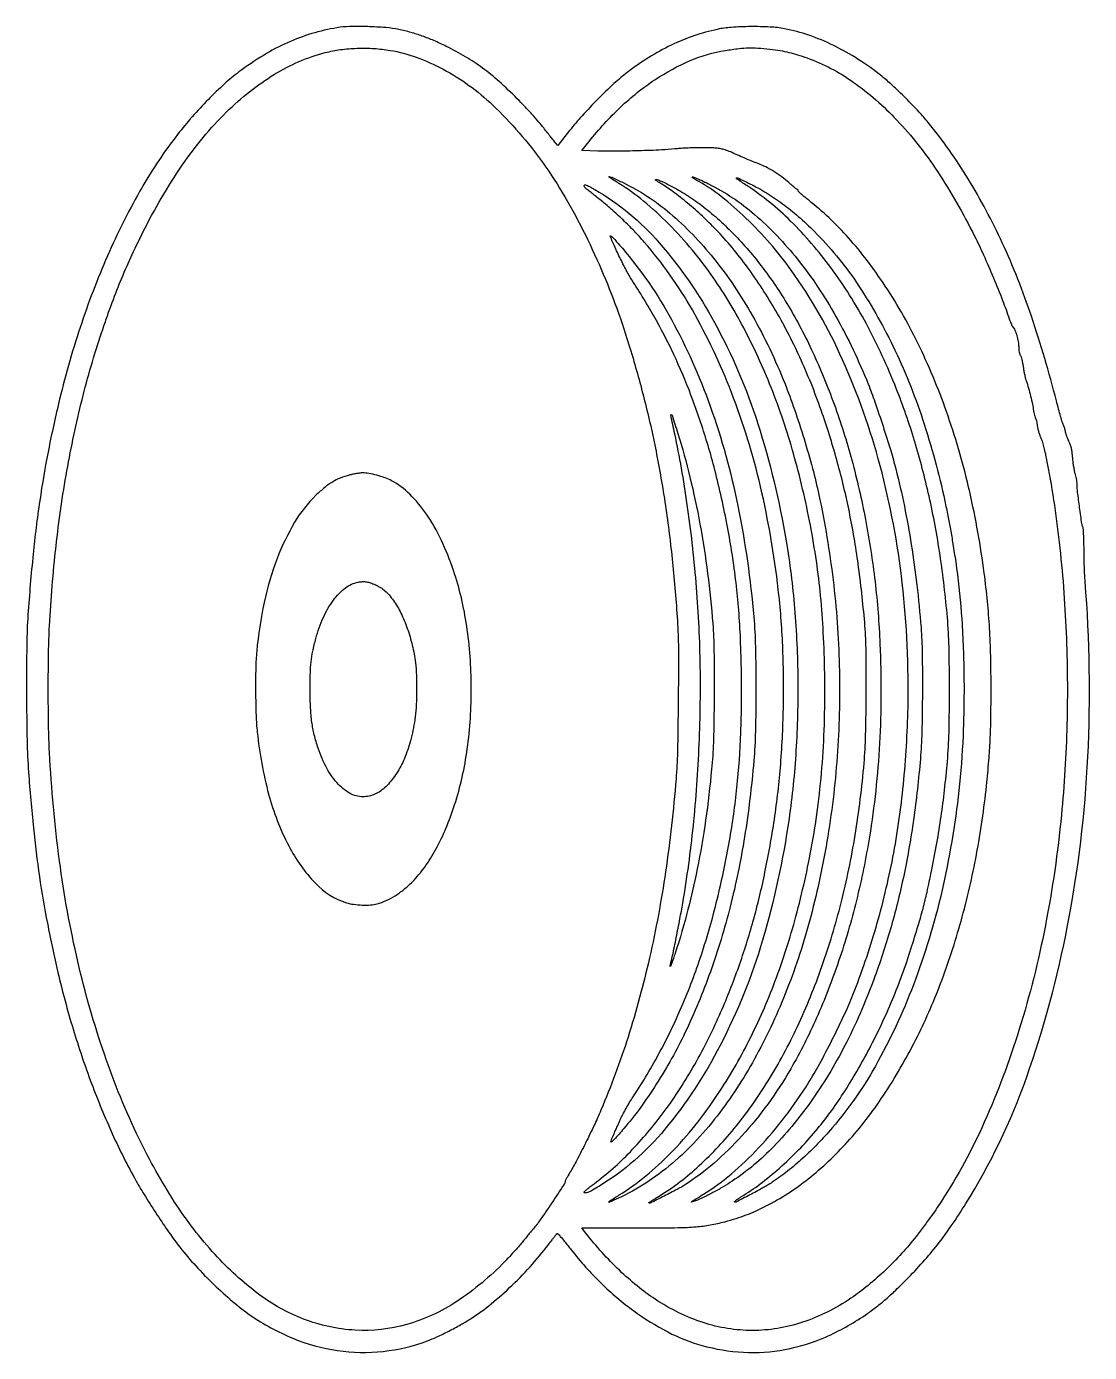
# Model space of a CAD drawing. Extents: x 75 to 1019, y 75 to 1254.
import ezdxf

# ---------------------------------------------------------------- set-up
doc = ezdxf.new("R2010")
doc.units = 0

msp = doc.modelspace()

# ---------------------------------------------------------------- linework, layer by layer
for points in [[(350.363721, 1252.56476, 0.032349), (327.900796, 1247.352579, 0.032695), (306.380069, 1239.300179, 0.030961), (285.074045, 1228.063791, 0.023678), (263.2441, 1213.302789, 0.024105), (250.418403, 1202.714951, 0.014149), (236.08207, 1188.907628, 0.013632), (221.708445, 1173.436331, 0.015124), (208.706506, 1157.718944, 0.035102), (176.985365, 1110.414832, 0.02539), (148.242314, 1053.796984, 0.023829), (123.543437, 990.370951, 0.021376), (103.973758, 922.558262, 0.011038), (93.948747, 876.89848, 0.012042), (86.267512, 832.143285, 0.011328), (80.395953, 784.738865, 0.007885), (75.827501, 731, 0.014268), (74.739307, 704.148383, 0.003882), (74.560712, 661.672476, 0.003945), (75.04909, 619.020417, 0.013099), (76.32592, 591, 0.007509), (80.629779, 541.51341, 0.01101), (86.02482, 498.153815, 0.011545), (93.096322, 456.684197, 0.009641), (102.465263, 413, 0.015606), (115.899039, 362.856788, 0.016358), (132.249925, 314.439757, 0.016972), (151.031941, 269.049623, 0.020676), (171.7613, 228, 0.011689), (180.104551, 213.836709, 0.007042), (190.621005, 197.422667, 0.007056), (201.487454, 181.471043, 0.012789), (210.887732, 168.784538, 0.019173), (224.865452, 152.243814, 0.015874), (240.950577, 135.711832, 0.016167), (257.609136, 120.652485, 0.023573), (273.294851, 108.590132, 0.054327), (311.110452, 87.937856, 0.061787), (350.89596, 77.016638, 0.063334), (391.289433, 76.290023, 0.061924), (430.905238, 85.657907, 0.020848), (439.066213, 89.085093, 0.008777), (449.747428, 94.334951, 0.008834), (460.51945, 100.109007, 0.015849), (469.118013, 105.279765, 0.02785), (487.34792, 118.537776, 0.020536), (506.024445, 135.102452, 0.019788), (524.083296, 153.928013, 0.020192), (540.470186, 174, -0.000284), (542.370766, 176.526976, -0.000422), (544.038073, 178.737298, -0.00018), (545.466929, 180.626776, -0.008734), (545.759229, 180.999311, -0.453373), (546.399127, 181.02282, -0.009627), (548.78362, 178.395339, -0.010366), (552.336421, 174.151267, -0.00206), (558.5, 166.405223, 0.031894), (584.988281, 136.911502, 0.036007), (614.020953, 112.294238, 0.038429), (644.297417, 93.54451, 0.050524), (674.5, 81.596835, 0.056174), (711.433933, 75.50369, 0.058767), (748.221457, 77.939878, 0.056992), (784.392758, 89.025462, 0.047759), (819.5, 108.510836, 0.011524), (828.775223, 115.205366, 0.0153), (836.872729, 121.737841, 0.013284), (845.376112, 129.439954, 0.006112), (856.055173, 139.894687, 0.013237), (870.960483, 155.661559, 0.016643), (883.870807, 171.06536, 0.016002), (896.119864, 187.785188, 0.010822), (909.043496, 207.569843, 0.054327), (962.795912, 319.290323, 0.037648), (999.493449, 454.71136, 0.035173), (1017.444096, 604.773701, 0.032151), (1015.023514, 760.5, -0.008248), (1014.677702, 765.953357, -0.003192), (1014.371477, 773.519876, -0.003159), (1014.143712, 781.726151, -0.003901), (1014.039452, 789.376174, 0.004744), (1013.932645, 796.350361, 0.00687), (1013.695242, 802.50696, 0.003813), (1013.38489, 807.681283, 0.106364), (1013.013909, 808.974011, -0.08784), (1012.118983, 811.709617, -0.001777), (1010.122291, 826.151973, -0.003712), (1008.382126, 839.845376, -0.029623), (1008.001921, 846.20121, 0.030597), (1007.889435, 848.022193, 0.011917), (1007.520559, 850.518584, 0.011745), (1006.991742, 853.209804, 0.01429), (1006.36594, 855.70121, -0.01891), (1005.685209, 858.521304, -0.008344), (1004.989618, 862.29348, -0.008244), (1004.384257, 866.32136, -0.010976), (1003.975226, 870, 0.006645), (1003.385123, 875.761089, 0.030043), (1002.795507, 879.087489, 0.034498), (1001.847748, 882.103535, 0.010665), (1000.016016, 886.5, -0.013795), (999.284701, 888.286697, -0.009425), (998.548916, 890.353125, -0.009506), (997.914605, 892.373527, -0.018893), (997.503776, 894, 0.016774), (997.126012, 895.522707, 0.011852), (996.604444, 897.20625, 0.01198), (996.028539, 898.793358, 0.024597), (995.487902, 900, -0.045719), (994.793113, 901.744383, -0.002725), (993.212676, 907.195032, -0.004079), (991.416335, 913.721082, -0.002998), (989.527572, 920.983088, 0.019156), (967.367975, 996.128109, 0.026586), (941.447457, 1061.359682, 0.029184), (911.090843, 1118.308221, 0.033741), (875.594872, 1168.5, 0.018783), (867.512268, 1177.704985, 0.007227), (855.636182, 1189.889489, 0.007179), (843.471457, 1201.671196, 0.020028), (834.5, 1209.460699, 0.026475), (813.530782, 1224.494504, 0.028673), (791.626328, 1236.797088, 0.030052), (769.532742, 1245.990712, 0.037187), (748, 1251.716636, 0.033985), (735.127064, 1253.237752, 0.014675), (717.853229, 1253.588899, 0.014613), (700.687238, 1252.93203, 0.036359), (688.250967, 1251.177501, 0.029938), (667.495729, 1245.372942, 0.028591), (647.251031, 1237.057784, 0.027688), (627.480562, 1226.199227, 0.024391), (608.143483, 1212.787906, 0.022901), (596.455394, 1202.924106, 0.010729), (582.218017, 1189.16808, 0.010716), (568.186601, 1174.396369, 0.017439), (557, 1161.206331), (546.5, 1147.912663), (544.5, 1150.310174, -0.005818), (543.282097, 1151.805168, -0.000671), (540.590625, 1155.19798, -0.000808), (537.401145, 1159.243093, -0.000659), (534, 1163.582794, 0.012893), (529.699041, 1168.802398, 0.005243), (523.590625, 1175.690525, 0.005184), (516.865583, 1182.962677, 0.006582), (510.5, 1189.529172, 0.014734), (494.410213, 1204.769804, 0.023266), (479.658997, 1216.755042, 0.024766), (464.569435, 1226.776959, 0.020133), (447.5, 1236.024258, 0.011999), (436.346609, 1241.169529, 0.016674), (426.109398, 1245.197811, 0.017444), (416.004203, 1248.39756, 0.015346), (405.261305, 1251.038848, 0.033051), (393.784214, 1252.706748, 0.012613), (377.644792, 1253.56314, 0.01253), (361.559627, 1253.607039, 0.035263)], [(397.705193, 1232.478365, -0.045347), (420.817066, 1226.363993, -0.035201), (444.588499, 1215.758719, -0.033878), (467.612438, 1201.396268, -0.03382), (488.5, 1184.048446, -0.023649), (512.218251, 1159.233703, -0.023873), (533.408127, 1132.365148, -0.022809), (552.767402, 1102.454683, -0.018036), (570.998717, 1068.5, -0.013733), (586.977874, 1033.586501, -0.015093), (600.486539, 998.919895, -0.014105), (612.601117, 961.510639, -0.009522), (624.390614, 918.227572, -0.01403), (634.355909, 873.417542, -0.011472), (642.557162, 825.010326, -0.011053), (648.816812, 774.284574, -0.010526), (652.948867, 722.5, -0.014328), (653.685107, 697.899485, -0.002768), (653.494976, 653.373662, -0.00272), (652.816565, 608.877152, -0.0151), (651.60058, 585, -0.01595), (642.23137, 502.42407, -0.019567), (628.029368, 426.114317, -0.020842), (608.911959, 355.617212, -0.024248), (584.776489, 290.505488, -0.009057), (578.815955, 277.214465, -0.005145), (571.149486, 261.342826, -0.005058), (563.460705, 246.220856, -0.013747), (557.615252, 235.7212, 0.002298), (555.846198, 232.708073, 0.003602), (554.35573, 230.099427, 0.001013), (553.081478, 227.820626, 0.127645), (553, 227.50667, -0.146587), (552.16479, 224.719031, -0.001676), (541.320858, 208.36649, -0.005201), (531.005167, 193.265628, -0.024211), (524.554329, 184.921473, 0.003623), (522.983328, 183.053609, 0.001115), (520.640667, 180.21408, 0.001115), (518.033661, 177.025273, 0.001223), (515.520281, 173.921473, -0.009656), (512.529956, 170.353437, -0.003993), (508.353647, 165.637948, -0.003949), (503.794576, 160.652124, -0.005076), (499.520281, 156.143883, -0.054116), (456.962099, 120.749858, -0.077031), (412.372174, 100.199243, -0.08376), (366.589964, 95.097523, -0.078239), (320.5, 105.032717, -0.069544), (280.652421, 127.182614, -0.046462), (242.019279, 162.391276, -0.041237), (206.134923, 208.967507, -0.031249), (174.543239, 265.240642, -0.029814), (143.683443, 340.429489, -0.025496), (120.108272, 422.762984, -0.023982), (103.84795, 512.150227, -0.019863), (94.932884, 608.5, -0.009297), (94.117169, 632.517744, -0.003848), (93.868221, 665.021565, -0.003837), (94.11808, 697.422037, -0.00967), (94.937151, 721, -0.01406), (100.775916, 791.885441, -0.016339), (110.414953, 858.842166, -0.017132), (123.871807, 922.004583, -0.019396), (141.170859, 981.5, -0.007265), (149.649322, 1005.755157, -0.009773), (158.070799, 1027.444991, -0.010021), (167.155762, 1048.351123, -0.008323), (177.630906, 1070.224354, -0.033383), (212.944942, 1130.493765, -0.048799), (252.272, 1177.730668, -0.056237), (294.873604, 1211.249982, -0.075412), (340, 1230.528991, -0.030616), (353.431744, 1233.140037, -0.024259), (368.173837, 1234.355722, -0.023866), (383.253839, 1234.145271, -0.026586)], [(735, 1233.565123, -0.010737), (744.191968, 1232.267343, -0.017374), (751.935829, 1230.725959, -0.017647), (759.467858, 1228.669661, -0.011545), (768, 1225.795814, -0.067406), (809.036955, 1204.296395, -0.04983), (847.72293, 1170.586374, -0.043349), (883.747287, 1124.909598, -0.029476), (916.787395, 1067.5, -0.010639), (924.645955, 1050.894051, -0.006038), (933.483166, 1030.486385, -0.006037), (941.700899, 1010.17796, -0.012296), (947.566769, 994, 0.010557), (948.361418, 991.78436, 0.011624), (949.225339, 989.675, 0.011084), (950.04321, 987.910984, 0.05632), (950.625617, 987, -0.069729), (952.55562, 983.795662, -0.027477), (954.315542, 978.943362, -0.027548), (955.58553, 973.70659, -0.045741), (956, 969.185486, 0.020371), (956.101727, 966.689697, 0.026619), (956.408433, 964.426515, 0.029746), (956.881123, 962.555022, 0.076181), (957.498508, 961.305593, -0.075894), (958.142029, 960.005142, -0.014949), (958.859112, 957.493658, -0.015533), (959.5221, 954.488819, -0.013869), (960.026062, 951.333086, 0.00987), (960.524868, 948.040796, 0.00868), (961.172628, 944.625969, 0.008755), (961.864563, 941.565259, 0.025831), (962.484222, 939.5, -0.016226), (964.255367, 933.984046, -0.008165), (966.148774, 926.921094, -0.008152), (967.841767, 919.667111, -0.013643), (968.998165, 913.511486, 0.008694), (969.483379, 910.779957, 0.011459), (970.025809, 908.309125, 0.009018), (970.559772, 906.27786, 0.10086), (970.940981, 905.53866, -0.098078), (971.306843, 904.838711, -0.012509), (971.747503, 903.189481, -0.014255), (972.17027, 901.182042, -0.011425), (972.513927, 899, 0.023233), (972.967659, 896.50399, 0.013188), (973.735391, 893.530213, 0.013147), (974.66879, 890.568656, 0.021092), (975.635945, 888.102852, -0.029609), (976.717237, 885.201725, -0.00848), (978.046666, 880.589029, -0.008503), (979.372294, 875.323737, -0.008937), (980.4947, 870.102852, -0.020629), (991.992975, 795.356874, -0.017237), (998.163082, 715.292044, -0.016932), (998.86608, 633.360995, -0.017845), (993.960736, 553, -0.023777), (979.674353, 454.612159, -0.027333), (956.528858, 362.584595, -0.029281), (925.473405, 279.97695, -0.039624), (887.435283, 209.907183, -0.004707), (882.250884, 202.096149, -0.006703), (877.488293, 195.264234, -0.005848), (872.08052, 187.907526, -0.002589), (864.777469, 178.315937, -0.021557), (852.275799, 163.444624, -0.017372), (837.636292, 148.553976, -0.017479), (822.124648, 134.83333, -0.022955), (807, 123.493411, -0.033857), (785.992646, 111.191616, -0.03642), (764.013159, 102.175726, -0.037606), (741.650466, 96.672825, -0.041809), (719.5, 94.840466, -0.039717), (697.433304, 96.619056, -0.037917), (675.569655, 101.86801, -0.03662), (654.047548, 110.579801, -0.032044), (633, 122.683896, -0.024081), (617.053478, 134.411568, -0.020038), (601.261258, 148.327906, -0.019111), (585.876906, 164.188092, -0.017132), (571.15383, 181.75), (567.831941, 186), (580.165971, 186.144336, -0.002492), (587.085258, 186.190825, -0.000511), (599.305004, 186.199545, -0.000538), (613.504329, 186.179899, -0.000505), (628, 186.129598, 0.004507), (653.383001, 186.244659, 0.016731), (669.362167, 186.996333, 0.024297), (681.927933, 188.627008, 0.021033), (694.905308, 191.524827, 0.010213), (705.073205, 194.472635, 0.01558), (713.753399, 197.482327, 0.015731), (722.167761, 201.003983, 0.010698), (731.518367, 205.512002, 0.050491), (769.0765, 229.666474, 0.041239), (803.891928, 262.4174, 0.037584), (835.748096, 303.601259, 0.028503), (864.443715, 353, 0.026955), (886.602027, 403.242478, 0.022471), (904.76693, 458.699616, 0.021648), (918.501376, 517.807717, 0.020464), (927.380546, 579, 0.004972), (929.463803, 601.280573, 0.008904), (930.666672, 619.624628, 0.008244), (931.268646, 638.922229, 0.003616), (931.45958, 664.5, 0.005506), (931.139462, 694.194519, 0.009218), (930.13532, 719.142742, 0.009919), (928.282967, 742.691278, 0.007912), (925.381101, 768, 0.023528), (912.469801, 840.168825, 0.026986), (893.248624, 907.509752, 0.028515), (868.109548, 968.839789, 0.034431), (837.468162, 1023, 0.016298), (821.348206, 1045.758097, 0.019957), (804.781956, 1065.879836, 0.0211), (787.549375, 1083.619808, 0.023337), (769.430565, 1099.226404, -0.007436), (765.866319, 1102.104262, -0.011147), (762.850169, 1104.730569, -0.006265), (760.415134, 1107.004688, -0.189709), (760.071455, 1107.75, 0.069101), (759.977053, 1108.227749, 0.081466), (759.758054, 1108.632812, 0.093853), (759.451893, 1108.90429, 0.135386), (759.104899, 1109, -0.162376), (758.558137, 1109.18237, -0.008124), (757.046608, 1110.355795, -0.012365), (755.279986, 1111.847149, -0.008571), (753.354899, 1113.615471, 0.026764), (747.382242, 1118.713998, 0.019999), (740.301147, 1123.695826, 0.020179), (732.952635, 1128.028642, 0.030086), (726.179136, 1131.153531, -0.00386), (719.400242, 1133.859624, -0.003117), (712.161131, 1136.867211, -0.002437), (705.673573, 1139.64745, -0.020628), (702.816406, 1141.031132, 0.027512), (701.815102, 1141.499151, 0.004689), (699.854628, 1142.265979, 0.005104), (697.531872, 1143.122447, 0.00453), (695.097952, 1143.967002, 0.028868), (691.262386, 1145.017039, 0.029238), (687.347678, 1145.612843, 0.01915), (682.177144, 1145.893785, 0.004879), (673.781545, 1145.946082, 0.005423), (667.344236, 1145.853545, 0.004792), (660.638954, 1145.620087, 0.004817), (654.600646, 1145.293585, 0.014565), (650.5, 1144.912028, -0.019481), (638.941851, 1143.95105, -0.003999), (618.479206, 1143.214157, -0.004429), (597.454535, 1142.811691, -0.011324), (582.224332, 1143), (567.948665, 1143.5), (574.308193, 1151.5, -0.035058), (602.36627, 1182.121763, -0.042614), (632.765307, 1206.393928, -0.04645), (664.236583, 1223.415014, -0.061587), (695.5, 1232.402746, -0.008462), (707.59419, 1234.106979, -0.023416), (716.163058, 1234.761565, -0.025442), (724.350225, 1234.585887, -0.011615)], [(604.5, 1114.95677, -0.065367), (646.033256, 1087.863803, -0.046076), (684.89527, 1047.798742, -0.041628), (719.467001, 996.704149, -0.033143), (748.156962, 936.606236, -0.011833), (756.783638, 913.368637, -0.008693), (765.282581, 887.234636, -0.008736), (772.802306, 861.040764, -0.012651), (778.449112, 837.64081, -0.023017), (791.087121, 761.960268, -0.023322), (796.643772, 685.771395, -0.023388), (795.074538, 609.607097, -0.023459), (786.396493, 534, -0.023983), (771.280014, 462.779615, -0.0289), (750.094703, 397.738893, -0.030838), (723.061321, 339.460559, -0.036858), (690.421323, 288.5, -0.026628), (670.120825, 264.230922, -0.029767), (648.056235, 243.198704, -0.031172), (624.690908, 225.816447, -0.036465), (600.5, 212.462825, -0.001555), (592.356021, 208.743797, -0.620779), (591.972655, 209.057536, -0.197514), (592.57452, 209.907445, -0.001092), (601.156803, 215.317182, 0.031462), (624.664574, 232.211561, 0.027447), (647.022477, 252.664528, 0.025812), (668.283198, 276.740891, 0.021133), (688.501512, 304.5, 0.029961), (716.318152, 352.266863, 0.026563), (739.484371, 404.94464, 0.025022), (758.124149, 462.901082, 0.020408), (772.367824, 526.5, 0.013717), (777.866506, 562.376703, 0.012612), (781.571665, 599.518885, 0.01216), (783.50045, 638.150996, 0.010714), (783.667537, 678.5, 0.008278), (782.432744, 714.974768, 0.011468), (780.035324, 747.609081, 0.012082), (776.27226, 778.70485, 0.011078), (770.920839, 810.5, 0.0214), (755.857392, 874.346917, 0.02564), (736.095227, 932.851361, 0.027163), (711.667826, 985.926596, 0.031267), (682.620305, 1033.5, 0.023785), (663.661599, 1058.016968, 0.023032), (642.265315, 1080.898938, 0.023937), (619.887396, 1100.725455, 0.033506), (598, 1116.028375, -0.008034), (592.056546, 1119.74839, -0.812668), (592.259465, 1120.272564, -0.068099), (595.115406, 1119.391055, -0.003022)], [(680.477806, 1113.834897, -0.064592), (721.314853, 1086.68267, -0.04553), (759.501599, 1046.827298, -0.040969), (793.614818, 996.00268, -0.032028), (822.245372, 936, -0.011605), (828.205469, 920.067187, -0.004978), (835.455133, 898.53699, -0.004977), (842.273473, 876.87075, -0.01163), (846.833711, 860.5, -0.01176), (854.408687, 827.387322, -0.010998), (860.60615, 793.209097, -0.010558), (865.512385, 757.428145, -0.008989), (869.209795, 719.5, -0.016234), (870.278585, 696.647496, -0.004733), (870.447767, 661.426849, -0.004756), (869.947833, 626.158401, -0.015792), (868.666621, 603, -0.012738), (862.572203, 548.97069, -0.016954), (854.12976, 500.28614, -0.017921), (842.871674, 454.568239, -0.017607), (828.310948, 409.5, -0.029547), (803.276615, 351.390471, -0.035769), (772.896946, 300.405792, -0.039067), (738.499992, 258.471391, -0.055089), (701.422172, 227.514905, -0.013456), (693.469863, 222.54371, -0.009617), (684.323838, 217.397181, -0.009619), (675.555224, 212.897976, -0.024624), (669, 210.083099, -0.009323), (665.405553, 208.820841, -0.826085), (665.252607, 209.09493, -0.035048), (666.896678, 210.290665, -0.000647), (676, 215.965747, 0.03738), (700.542929, 233.893614, 0.027513), (724.94574, 257.116174, 0.025816), (748.281731, 284.623303, 0.023016), (769.628334, 315.434105, 0.016306), (778.95855, 331.458578, 0.00704), (790.379982, 353.36631, 0.007054), (801.216449, 375.663493, 0.015687), (808.687745, 393, 0.023256), (829.306574, 453.387677, 0.023289), (844.216684, 515.400967, 0.022677), (853.599499, 580.090781, 0.019686), (857.662638, 648.5, 0.032972), (852.57973, 759.01173, 0.037292), (832.902714, 863.331598, 0.039675), (799.604199, 957.378403, 0.050462), (753.848236, 1037.21201, 0.023754), (735.017209, 1061.040941, 0.022487), (713.679449, 1083.435493, 0.023559), (691.884108, 1102.454624, 0.039734), (671.75, 1115.963129, -0.005838), (669.545933, 1117.234461, -0.009218), (667.689062, 1118.381383, -0.003822), (666.145477, 1119.391338, -0.251023), (666, 1119.662846, -0.513179), (666.512377, 1120.030594, -0.014239), (669.510256, 1118.921922, -0.014458), (673.896434, 1117.007141, -0.00431)], [(579.325527, 1108.84902, -0.083326), (636.629623, 1061.478052, -0.053827), (685.792416, 990.562932, -0.047364), (724.225037, 900.660897, -0.036056), (749.410879, 796.5, -0.020746), (756.845701, 736.692489, -0.017986), (759.766563, 673.549208, -0.017934), (758.142693, 610.150586, -0.020257), (751.943608, 549.574483, -0.03621), (728.416229, 441.772727, -0.047323), (690.83813, 348.190399, -0.053645), (641.664302, 273.722379, -0.082171), (583.442897, 223.065824, -0.009952), (577.345436, 219.47557, -0.036114), (573.277605, 217.560256, -0.080495), (570.870385, 217.054189, -0.42792), (570, 217.884957, -0.216107), (570.243133, 218.421214, -0.004292), (572.570312, 220.425036, -0.00941), (575.396361, 222.726633, -0.006078), (578.75, 225.289329, 0.041261), (611.002702, 253.738352, 0.032396), (641.077165, 289.390953, 0.030364), (668.170902, 331.176009, 0.026211), (691.494513, 378, 0.017335), (707.251366, 418.022834, 0.017429), (720.166767, 458.969765, 0.016772), (730.609981, 502.177919, 0.013702), (738.94676, 549, 0.017884), (744.548269, 598.34233, 0.015088), (747.022968, 650.844403, 0.015053), (746.32842, 703.548371, 0.017519), (742.408456, 753.5, 0.02908), (726.577158, 844.908599, 0.034636), (700.814626, 928.523913, 0.037384), (666.080491, 1001.760209, 0.049192), (623.384662, 1062.087955, 0.013098), (614.584904, 1071.717648, 0.010055), (604.495128, 1081.781222, 0.01005), (594.002491, 1091.437047, 0.013036), (583.98544, 1099.83532, -0.000074), (579.8418, 1103.130277, -0.000098), (576.066035, 1106.134827, -0.00007), (572.901136, 1108.65502, -0.000956), (571.75, 1109.575532, -0.055253), (570.589389, 1110.739488, -0.12035), (570.06249, 1111.876291, -0.240945), (570.285616, 1112.656909, -0.207793), (571.075527, 1113, -0.111629), (571.776474, 1112.841533, -0.005372), (573.942619, 1111.78065, -0.008551), (576.498751, 1110.439276, -0.006038)], [(644.917235, 1113.138248, -0.022767), (659.177236, 1105.167998, -0.021725), (672.885577, 1095.817002, -0.020382), (686.51384, 1084.732197, -0.015503), (700.539496, 1071.544875, -0.033466), (727.339832, 1040.882162, -0.028491), (751.408705, 1005.27534, -0.026403), (772.913575, 964.433245, -0.02059), (792.017109, 918.049051, -0.021486), (807.697215, 868.510388, -0.01866), (819.916396, 815.431492, -0.018279), (828.368739, 760.398943, -0.018383), (832.75895, 705, -0.011531), (833.623319, 660.127195, -0.012688), (832.355227, 616.674394, -0.013046), (828.947636, 574.509483, -0.013933), (823.394336, 533.5, -0.019796), (811.810417, 476.950099, -0.021351), (796.021481, 422.924897, -0.022253), (776.447929, 372.687635, -0.026789), (753.517354, 327.5, -0.026341), (733.31471, 296.381605, -0.027297), (710.174417, 267.945367, -0.028598), (685.322714, 243.558349, -0.038059), (660, 224.597956, -0.018757), (652.505607, 220.215803, -0.006008), (641.060199, 214.263205, -0.001159), (628.587516, 208.001794, -0.322627), (627.485665, 208.181002, -0.465595), (627.508835, 208.449453, -0.003555), (629.547063, 209.862202, -0.009306), (632.030689, 211.49073, -0.005469), (635.057501, 213.349927, 0.049546), (670.003153, 239.308777, 0.036526), (703.229295, 274.276392, 0.033871), (733.476124, 316.722239, 0.028952), (759.498938, 365.098415, 0.024448), (781.175535, 418.323312, 0.02254), (798.219273, 474.860717, 0.021632), (810.688837, 534.994798, 0.018679), (818.65681, 599, 0.016076), (820.002656, 623.739028, 0.004464), (820.518312, 662.59338, 0.004303), (820.353653, 701.219032, 0.018874), (819.199665, 724, 0.011649), (813.363329, 776.054487, 0.016264), (805.555191, 822.240101, 0.01718), (795.164559, 865.761615, 0.01579), (781.550887, 909.725028, 0.022787), (762.767713, 957.104162, 0.025315), (740.324345, 1000.893467, 0.026639), (714.833686, 1040.012876, 0.032883), (686.918168, 1073.390721, 0.015182), (674.975564, 1085.162066, 0.013557), (661.89139, 1096.654003, 0.014053), (648.964499, 1106.800667, 0.023998), (637.558828, 1114.427336, -0.025825), (633.465696, 1117.185989, -0.78833), (633.755678, 1117.85491, -0.064054), (637.500715, 1116.690854, -0.008712)], [(717.264762, 1113.940391, -0.023178), (731.968417, 1105.829856, -0.021863), (746.157001, 1096.24456, -0.020615), (760.211503, 1084.900583, -0.016149), (774.516513, 1071.504437, -0.048233), (811.802831, 1026.282077, -0.035655), (844.145274, 970.034788, -0.032816), (870.637802, 904.647447, -0.027033), (890.375377, 832, -0.003755), (893.076115, 818.926905, -0.004829), (895.352535, 806.866259, -0.0044), (897.55076, 793.91242, -0.002409), (900.028628, 778, -0.019621), (905.013505, 733.041103, -0.013498), (907.279082, 681.811519, -0.013291), (906.786865, 629.328666, -0.016381), (903.426218, 580.5, -0.029322), (888.853235, 490.256848, -0.034004), (864.25226, 406.817458, -0.036721), (830.931405, 333.797988, -0.051421), (790.218986, 274.829995, -0.015094), (777.39978, 260.711428, -0.016723), (764.169399, 247.883167, -0.017415), (750.659059, 236.464281, -0.020096), (737, 226.574403, -0.019334), (728.750091, 221.540853, -0.007868), (717.165486, 215.310498, -0.001877), (704.842221, 208.989355, -0.324631), (703.457206, 209.209461, -0.449377), (703.477775, 209.556079, -0.008222), (705.119573, 210.805238, -0.014286), (707.235148, 212.269397, -0.008329), (709.849285, 213.908937, 0.026845), (726.138763, 224.985988, 0.018365), (743.430559, 239.187527, 0.017802), (760.341248, 255.257468, 0.019598), (775.509209, 272, 0.030987), (800.142865, 305.436779, 0.022676), (823.362489, 345.280503, 0.021824), (843.858998, 388.968669, 0.022249), (860.324114, 434, 0.003387), (866.730388, 454.763349, 0.008667), (871.005849, 469.907131, 0.009409), (874.550894, 484.455666, 0.004689), (878.519343, 503, 0.006406), (883.304642, 528.067173, 0.007932), (887.089323, 551.526024, 0.00793), (890.128697, 575.098223, 0.006397), (892.667297, 600.507233, 0.01611), (894.097855, 626.697038, 0.005567), (894.522916, 664.586558, 0.005559), (894.105214, 702.44754, 0.016295), (892.678153, 728.492767, 0.01528), (886.105917, 783.986527, 0.017754), (876.384118, 836.240929, 0.018558), (863.461916, 885.498389, 0.020532), (847.287958, 932, 0.029086), (820.668104, 989.444884, 0.035701), (789.095106, 1039.418787, 0.038733), (753.415788, 1080.739368, 0.050018), (714.5, 1112.283205, -0.001827), (705.298375, 1118.375836, -0.550566), (705.316529, 1119.123809, -0.253165), (706.552619, 1119.178311, -0.001469)], [(603.882165, 1056.572133, -0.05183), (647.464074, 993.318827, -0.039353), (681.910635, 916.406219, -0.035914), (706.527442, 827.67212, -0.028354), (720.646707, 729, -0.015614), (722.081957, 702.550314, -0.005666), (722.519939, 664.968459, -0.005663), (722.106511, 627.397487, -0.01568), (720.687975, 601, -0.018257), (712.444598, 533.517252, -0.022474), (699.657909, 471.397327, -0.023712), (682.092185, 413.664324, -0.025601), (659.51373, 359.349685, -0.016068), (647.670334, 336.449311, -0.014771), (634.06107, 313.692138, -0.015155), (619.586635, 292.480822, -0.020388), (605.149449, 274.253711, -0.002095), (596.691211, 264.509137, -0.063156), (594.268362, 262.35995, -0.728666), (593.635096, 262.851373, -0.019279), (595.632189, 267.75, 0.001213), (596.906836, 270.579629, 0.000487), (598.636587, 274.454688, 0.000482), (600.492061, 278.633133, 0.00061), (602.199079, 282.5, -0.016578), (604.229013, 286.727602, -0.007677), (607.130461, 292.0875, -0.007595), (610.353929, 297.630889, -0.010481), (613.426023, 302.5, 0.023286), (637.526689, 342.957487, 0.022711), (657.97972, 385.814037, 0.022002), (675.020243, 431.659956, 0.019044), (688.898164, 481.07598, 0.015414), (699.044698, 529.905772, 0.017412), (705.690309, 577.326777, 0.01694), (709.144792, 626.219161, 0.013196), (709.692077, 679.5, 0.006103), (708.849609, 709.235196, 0.009404), (707.323774, 734.919233, 0.010008), (704.923062, 759.297536, 0.008432), (701.430951, 785, 0.009278), (697.313601, 808.920104, 0.007401), (692.015493, 834.553573, 0.007497), (686.075471, 859.515963, 0.010841), (680.020567, 881.369234, 0.015276), (666.587812, 921.564221, 0.019094), (651.587724, 957.926175, 0.019558), (634.187942, 992.303411, 0.017535), (613.549349, 1026.521764, -0.020438), (608.847384, 1034.420837, -0.008113), (603.019349, 1045.620158, -0.008192), (597.360278, 1057.419003, -0.014078), (593.087379, 1067.45029, -0.752974), (593.463175, 1067.738662, -0.038259), (595.319757, 1066.133933, -0.014354), (598.800375, 1062.41899, -0.004315)], [(653.151199, 892, -0.016741), (663.912712, 853.263201, -0.01393), (672.809315, 811.449482, -0.01347), (679.644043, 767.663643, -0.012954), (684.215558, 723, -0.015712), (685.291599, 698.927642, -0.004392), (685.459945, 661.23092, -0.00439), (684.966242, 623.54024, -0.01574), (683.68232, 599.5, -0.012567), (678.645281, 553.880267, -0.014118), (671.466155, 510.318743, -0.014723), (662.186599, 469.018537, -0.016864), (650.844277, 430.187113, -0.003463), (649.263145, 425.49208, -0.005939), (647.871301, 421.602503, -0.001586), (646.633413, 418.300663, -0.544464), (646.413322, 418.253345, -0.226907), (646.30746, 418.553432, -0.013587), (646.439364, 419.529767, -0.018221), (646.678637, 420.723014, -0.012273), (647.034354, 422.066232, 0.019957), (648.513628, 428.02022, 0.001572), (651.762318, 444.008063, 0.002376), (655.031493, 460.774044, 0.004344), (657.513871, 474.483307, 0.017174), (666.95126, 543.396398, 0.014997), (672.169542, 615.985345, 0.014939), (673.039238, 689.076495, 0.016637), (669.426984, 759.5, 0.006969), (665.958604, 794.6132, 0.007548), (661.590172, 828.691764, 0.00786), (656.399974, 861.202935, 0.009436), (650.462022, 891.602852, -0.000476), (646.915179, 908.177053, -0.43286), (647.323759, 908.7652, -0.368182), (647.999338, 908.342648, -0.000461)], [(361.324049, 855.008911, 0.031333), (353.297547, 852.357934, 0.040592), (346.363192, 848.898255, 0.036222), (339.505596, 844.040402, 0.01874), (331.647521, 837.061348, 0.068834), (312.74572, 813.185817, 0.042348), (297.203973, 780.809788, 0.037771), (285.717592, 741.949807, 0.029625), (279.032412, 698.5, 0.018378), (278.190967, 683.669923, 0.006629), (278.050129, 662.547386, 0.006638), (278.470143, 641.409231, 0.018144), (279.50694, 626.5, 0.03832), (289.652618, 571.469348, 0.05594), (307.49371, 525.564105, 0.068121), (331.181664, 492.276644, 0.129516), (358.867304, 474.969828, 0.042003), (365.092923, 473.596409, 0.024467), (372.718908, 472.95241, 0.024524), (380.230435, 473.05544, 0.049877), (386.050831, 474.009223, 0.041114), (393.993763, 476.857228, 0.033554), (401.948947, 481.136697, 0.031397), (409.774937, 486.763988, 0.026352), (417.330657, 493.647317, 0.039626), (428.289105, 506.656857, 0.029679), (438.268538, 522.522125, 0.027062), (447.164598, 541.031553, 0.021054), (454.8618, 562, 0.043504), (466.124767, 611.722325, 0.035135), (469.713306, 666.376748, 0.035187), (465.61552, 720.896887, 0.044075), (453.888221, 770.214291, 0.029623), (442.949695, 797.539044, 0.04094), (429.789336, 820.426209, 0.04684), (414.932872, 838.161791, 0.072678), (398.885858, 849.980153, 0.035433), (393.060248, 852.573729, 0.021081), (385.814764, 854.861665, 0.021075), (378.630364, 856.480051, 0.047891), (373.090037, 856.944938, 0.027154), (370.832699, 856.795079, 0.010625), (367.740388, 856.353517, 0.01048), (364.407816, 855.733161, 0.012838)], [(384.5, 757.546718, -0.033316), (389.09723, 755.120319, -0.04187), (392.9706, 752.260826, -0.037582), (396.617636, 748.544895, -0.020285), (400.553347, 743.477445, -0.041865), (407.140998, 732.389851, -0.028197), (412.824196, 718.798156, -0.026804), (417.244944, 703.768629, -0.026685), (420.040211, 688.330104, -0.023069), (420.938138, 677.077904, -0.01083), (421.111077, 662.477411, -0.010756), (420.659119, 648.053806, -0.026348), (419.541347, 637.5, -0.024609), (415.629618, 618.911281, -0.03622), (410.239558, 603.124787, -0.041142), (403.323063, 589.957627, -0.052876), (394.818249, 579.257005, -0.03399), (390.047162, 575.02468, -0.04814), (385.245509, 572.004447, -0.051319), (380.207272, 570.092411, -0.047024), (374.734203, 569.174393, -0.138739), (363.071243, 571.581256, -0.082754), (351.661424, 580.153969, -0.066317), (341.514274, 594.104355, -0.043923), (333.633118, 612.30542, -0.02023), (330.192313, 624.253749, -0.025846), (328.048583, 635.506433, -0.022693), (326.904536, 648.016937, -0.011158), (326.52888, 664, -0.006991), (326.720806, 678.994725, -0.020946), (327.423875, 689.217599, -0.024499), (328.90837, 698.443352, -0.012805), (331.609184, 709.766945, -0.040102), (338.270726, 728.604412, -0.055752), (347.331955, 744.017914, -0.066412), (357.918517, 754.816706, -0.119895), (369.146765, 759.885474, -0.034631), (373.03328, 760.338966, -0.049564), (376.496316, 760.158304, -0.044712), (380.110564, 759.271797, -0.022287)]]:
    msp.add_lwpolyline(points, format="xyb", close=True)

doc.saveas('drawing.dxf')
